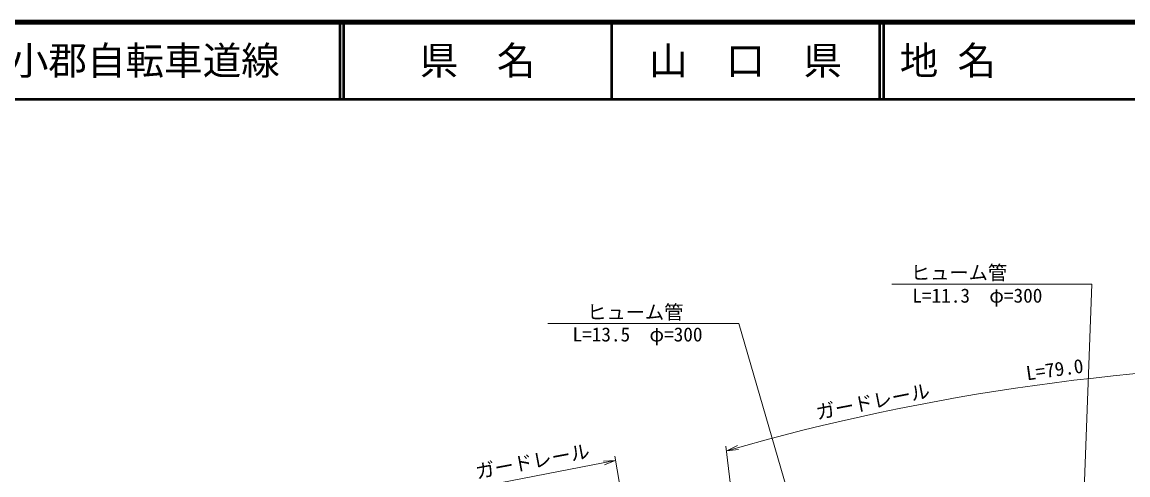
# Model space of a CAD drawing. Units: millimetres, scale not verified. Extents: x 40000 to 680000, y 20000 to 380000.
# Drawn here: x 256560 to 399965, y 321221 to 380000 of the extents above; entities that cross this region are included whole.
import ezdxf
from ezdxf.enums import TextEntityAlignment as Align

# ---------------------------------------------------------------- set-up
doc = ezdxf.new("R2010")
doc.units = ezdxf.units.MM
doc.header["$LTSCALE"] = 1000
for name, color, linetype, lineweight in [('M-STR-HTXT', 7, 'Continuous', 13), ('M-TTL', 2, 'Continuous', 140), ('M-TTL-LINE', 7, 'Continuous', 50)]:
    doc.layers.add(name, color=color, linetype=linetype, lineweight=lineweight)
doc.layers.add('M-TTL-TXT', color=7, linetype='Continuous')
doc.styles.add('ＭＳ ゴシック', font='')
doc.styles.get('ＭＳ ゴシック').set_extended_font_data('MS Gothic')

msp = doc.modelspace()

# ---------------------------------------------------------------- linework, layer by layer
at = {"layer": 'M-STR-HTXT'}
for p, q in [((395296, 345981), (369367, 345981)), ((393461, 296440), (395296, 345981)), ((349526, 340864), (324757, 340864)), ((364756, 288428), (349526, 340864)), ((352031, 290062), (347822, 324934)), ((347947, 324362), (349320, 325017)), ((347947, 324362), (349458, 324536)), ((312563, 319041), (333450, 323088)), ((333486, 323096), (331968, 323019)), ((333486, 323096), (332075, 322530)), ((333412, 323641), (339728, 287292))]:
    msp.add_line(p, q, dxfattribs=at)
msp.add_arc((427739, 46780), 288823, 89.81289, 106.03946, dxfattribs=at)
at = {"layer": 'M-TTL'}
msp.add_line((680000, 380000), (40000, 380000), dxfattribs=at)
at = {"layer": 'M-TTL-LINE'}
for p, q in [((297750, 380000), (297750, 370000)), ((298250, 380000), (298250, 370000)), ((333000, 380000), (333000, 370000)), ((367750, 380000), (367750, 370000)), ((368250, 380000), (368250, 370000)), ((40000, 370000), (680000, 370000))]:
    msp.add_line(p, q, dxfattribs=at)

# ---------------------------------------------------------------- texts
at = {"layer": 'M-STR-HTXT', "style": 'ＭＳ ゴシック'}
for s, p in [('ヒューム管', (371809, 346011)), ('\u3000L=11.3\u3000φ=300', (369509, 343030)), ('ヒューム管', (329828, 340879)), ('\u3000L=13.5\u3000φ=300', (325436, 337990))]:
    msp.add_text(s, height=1833, dxfattribs=at).set_placement(p, align=Align.BOTTOM_LEFT)
for s, rotation, p in [('L=79.0', 7.829, (386966, 332943)), ('ガードレール', 11.158, (359810, 327864)), ('ガードレール', 10.633, (315654, 320175))]:
    msp.add_text(s, height=1833, rotation=rotation, dxfattribs=at).set_placement(p, align=Align.BOTTOM_LEFT)
at = {"layer": 'M-TTL-TXT', "style": 'ＭＳ ゴシック'}
for s, p in [('一般県道\u3000山口防府小郡自転車道線', (209969, 375000)), ('地 名', (370380, 375000))]:
    msp.add_text(s, height=3666, dxfattribs=at).set_placement(p, align=Align.MIDDLE_LEFT)
for s, p in [('県\u3000名', (315625, 375000)), ('山\u3000口\u3000県', (350375, 375000))]:
    msp.add_text(s, height=3666, dxfattribs=at).set_placement(p, align=Align.MIDDLE_CENTER)

doc.saveas('drawing.dxf')
